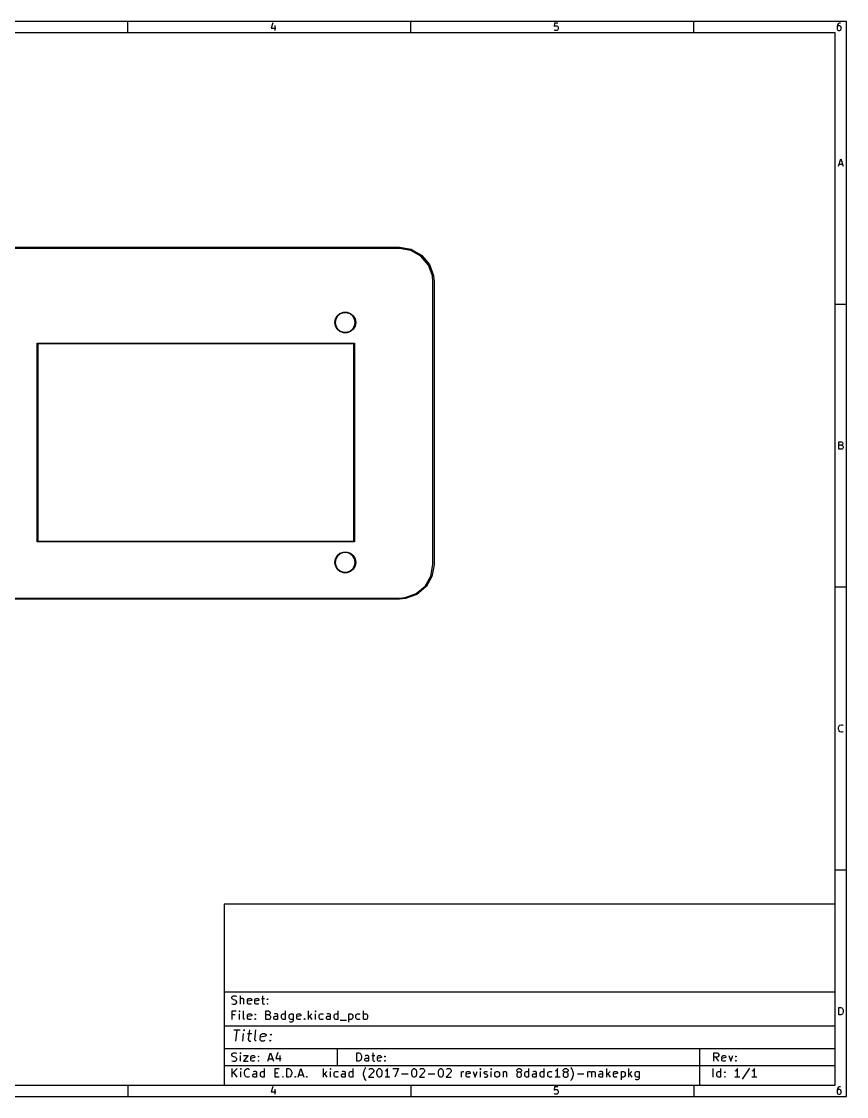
# Model space of a CAD drawing. Extents: x 10 to 287, y -200 to -10.
# Drawn here: x 141.2 to 287, y -200 to -10 of the extents above; entities that cross this region are included whole.
import ezdxf

# ---------------------------------------------------------------- set-up
doc = ezdxf.new("R2010")
doc.units = 0
doc.header["$MEASUREMENT"] = 0
doc.layers.add('BLACK', color=7, linetype='CONTINUOUS')

msp = doc.modelspace()

# ---------------------------------------------------------------- linework, layer by layer
at = {"layer": 'Black'}
for p, q in [((287.002, -10), (10, -10)), ((160, -12), (160, -10)), ((185.632, -10.2262), (185.323, -11.1548)), ((185.323, -11.1548), (186.127, -11.1548)), ((185.942, -10.7214), (185.942, -11.5881)), ((210, -12), (210, -10)), ((235.385, -10.2881), (235.323, -10.9071)), ((235.323, -10.9071), (235.385, -10.8452)), ((236.004, -10.2881), (235.385, -10.2881)), ((235.385, -10.8452), (235.508, -10.7833)), ((235.508, -10.7833), (235.818, -10.7833)), ((235.818, -10.7833), (235.942, -10.8452)), ((235.942, -10.8452), (236.004, -10.9071)), ((236.004, -10.9071), (236.065, -11.031)), ((236.065, -11.3405), (236.004, -11.4643)), ((236.065, -11.031), (236.065, -11.3405)), ((260, -12), (260, -10)), ((285.385, -10.5976), (285.323, -10.8452)), ((285.323, -10.8452), (285.323, -11.3405)), ((285.385, -10.9071), (285.323, -11.031)), ((285.323, -11.3405), (285.385, -11.4643)), ((285.508, -10.4119), (285.385, -10.5976)), ((285.446, -10.8452), (285.385, -10.9071)), ((285.57, -10.7833), (285.446, -10.8452)), ((285.57, -10.35), (285.508, -10.4119)), ((285.694, -10.2881), (285.57, -10.35)), ((285.818, -10.7833), (285.57, -10.7833)), ((285.942, -10.2881), (285.694, -10.2881)), ((285.942, -10.8452), (285.818, -10.7833)), ((286.004, -10.9071), (285.942, -10.8452)), ((286.065, -11.031), (286.004, -10.9071)), ((286.004, -11.4643), (286.065, -11.3405)), ((286.065, -11.3405), (286.065, -11.031)), ((287.002, -200.007), (287.002, -10)), ((285.002, -12), (12, -12)), ((235.385, -11.5262), (235.323, -11.4643)), ((235.508, -11.5881), (235.385, -11.5262)), ((235.818, -11.5881), (235.508, -11.5881)), ((235.942, -11.5262), (235.818, -11.5881)), ((236.004, -11.4643), (235.942, -11.5262)), ((285.002, -198.007), (285.002, -12)), ((285.385, -11.4643), (285.446, -11.5262)), ((285.446, -11.5262), (285.57, -11.5881)), ((285.57, -11.5881), (285.818, -11.5881)), ((285.818, -11.5881), (285.942, -11.5262)), ((285.942, -11.5262), (286.004, -11.4643)), ((285.569, -35.5881), (286.002, -34.2881)), ((285.693, -35.2167), (286.312, -35.2167)), ((286.002, -34.2881), (286.436, -35.5881)), ((106, -49.9), (208, -49.9)), ((207.991, -50.1), (106.004, -50.1)), ((210.017, -50.4573), (207.991, -50.1)), ((208, -49.9), (208.009, -49.9015)), ((208.009, -49.9015), (208.017, -49.9015)), ((208.017, -49.9015), (210.069, -50.2634)), ((211.791, -51.4815), (210.017, -50.4573)), ((210.069, -50.2634), (210.102, -50.2752)), ((210.102, -50.2752), (211.907, -51.3171)), ((213.108, -53.0508), (211.791, -51.4815)), ((211.907, -51.3171), (211.933, -51.3395)), ((211.933, -51.3395), (213.273, -52.9357)), ((213.81, -54.9799), (213.108, -53.0508)), ((213.273, -52.9357), (213.29, -52.9658)), ((213.29, -52.9658), (214.003, -54.9239)), ((213.9, -56.0044), (213.81, -54.9799)), ((214.003, -54.9239), (214.005, -54.9368)), ((214.005, -54.9368), (214.008, -54.9494)), ((214.008, -54.9494), (214.1, -55.9913)), ((213.9, -105.991), (213.9, -56.0044)), ((214.1, -55.9913), (214.099, -55.9957)), ((214.099, -55.9957), (214.1, -56)), ((214.1, -56), (214.1, -106)), ((287.002, -60), (285.002, -60)), ((196.55, -63.2), (196.662, -62.5673)), ((196.756, -62.6015), (196.65, -63.2)), ((196.662, -62.5673), (196.983, -62.0108)), ((197.059, -62.0751), (196.756, -62.6015)), ((196.983, -62.0108), (197.475, -61.5979)), ((197.525, -61.6845), (197.059, -62.0751)), ((197.475, -61.5979), (198.079, -61.3781)), ((198.096, -61.4766), (197.525, -61.6845)), ((198.079, -61.3781), (198.721, -61.3781)), ((198.704, -61.4766), (198.096, -61.4766)), ((199.275, -61.6845), (198.704, -61.4766)), ((198.721, -61.3781), (199.325, -61.5979)), ((199.741, -62.0751), (199.275, -61.6845)), ((199.325, -61.5979), (199.817, -62.0108)), ((200.044, -62.6015), (199.741, -62.0751)), ((199.817, -62.0108), (200.138, -62.5673)), ((200.15, -63.2), (200.044, -62.6015)), ((200.138, -62.5673), (200.25, -63.2)), ((196.662, -63.8327), (196.55, -63.2)), ((196.65, -63.2), (196.756, -63.7985)), ((196.983, -64.3892), (196.662, -63.8327)), ((196.756, -63.7985), (197.059, -64.3249)), ((197.475, -64.8021), (196.983, -64.3892)), ((197.059, -64.3249), (197.525, -64.7155)), ((199.275, -64.7155), (199.741, -64.3249)), ((199.817, -64.3892), (199.325, -64.8021)), ((199.741, -64.3249), (200.044, -63.7985)), ((200.138, -63.8327), (199.817, -64.3892)), ((200.044, -63.7985), (200.15, -63.2)), ((200.25, -63.2), (200.138, -63.8327)), ((198.079, -65.0219), (197.475, -64.8021)), ((197.525, -64.7155), (198.096, -64.9234)), ((198.721, -65.0219), (198.079, -65.0219)), ((198.096, -64.9234), (198.704, -64.9234)), ((198.704, -64.9234), (199.275, -64.7155)), ((199.325, -64.8021), (198.721, -65.0219)), ((143.95, -66.9), (143.951, -66.8957)), ((143.95, -101.9), (143.95, -66.9)), ((143.951, -66.8913), (143.952, -66.8872)), ((143.951, -66.8957), (143.951, -66.8913)), ((143.952, -66.8872), (143.953, -66.8829)), ((143.953, -66.8829), (143.955, -66.8791)), ((143.955, -66.8791), (143.957, -66.875)), ((143.957, -66.875), (143.96, -66.8716)), ((143.96, -66.8716), (143.962, -66.8679)), ((143.962, -66.8679), (143.965, -66.865)), ((143.965, -66.865), (143.968, -66.8617)), ((143.968, -66.8617), (143.972, -66.8595)), ((143.972, -66.8595), (143.975, -66.8567)), ((143.975, -66.8567), (143.979, -66.8552)), ((143.979, -66.8552), (143.983, -66.853)), ((143.983, -66.853), (143.987, -66.8523)), ((143.987, -66.8523), (143.991, -66.8508)), ((143.991, -66.8508), (143.996, -66.8508)), ((143.996, -66.8508), (144, -66.85)), ((144, -66.85), (200, -66.85)), ((144.05, -66.95), (144.05, -101.85)), ((199.95, -66.95), (144.05, -66.95)), ((199.95, -101.85), (199.95, -66.95)), ((200, -66.85), (200.004, -66.8508)), ((200.004, -66.8508), (200.009, -66.8508)), ((200.009, -66.8508), (200.013, -66.8523)), ((200.013, -66.8523), (200.017, -66.853)), ((200.017, -66.853), (200.021, -66.8552)), ((200.021, -66.8552), (200.025, -66.8567)), ((200.025, -66.8567), (200.028, -66.8595)), ((200.028, -66.8595), (200.032, -66.8617)), ((200.032, -66.8617), (200.035, -66.865)), ((200.035, -66.865), (200.038, -66.8679)), ((200.038, -66.8679), (200.04, -66.8716)), ((200.04, -66.8716), (200.043, -66.875)), ((200.043, -66.875), (200.045, -66.8791)), ((200.045, -66.8791), (200.047, -66.8829)), ((200.047, -66.8829), (200.048, -66.8872)), ((200.048, -66.8872), (200.049, -66.8913)), ((200.049, -66.8913), (200.049, -66.8957)), ((200.049, -66.8957), (200.05, -66.9)), ((200.05, -66.9), (200.05, -101.9)), ((285.662, -85.5881), (285.662, -84.2881)), ((285.662, -84.2881), (286.095, -84.2881)), ((286.095, -84.9071), (285.662, -84.9071)), ((286.095, -84.2881), (286.219, -84.35)), ((286.219, -84.8452), (286.095, -84.9071)), ((286.095, -84.9071), (286.281, -84.969)), ((286.219, -84.35), (286.281, -84.4119)), ((286.281, -84.7833), (286.219, -84.8452)), ((286.281, -84.4119), (286.343, -84.5357)), ((286.343, -84.6595), (286.281, -84.7833)), ((286.281, -84.969), (286.343, -85.031)), ((286.343, -85.4643), (286.281, -85.5262)), ((286.343, -84.5357), (286.343, -84.6595)), ((286.343, -85.031), (286.405, -85.1548)), ((286.405, -85.3405), (286.343, -85.4643)), ((286.405, -85.1548), (286.405, -85.3405)), ((286.157, -85.5881), (285.662, -85.5881)), ((286.281, -85.5262), (286.157, -85.5881)), ((143.951, -101.904), (143.95, -101.9)), ((143.951, -101.909), (143.951, -101.904)), ((143.952, -101.913), (143.951, -101.909)), ((143.953, -101.917), (143.952, -101.913)), ((143.955, -101.921), (143.953, -101.917)), ((143.957, -101.925), (143.955, -101.921)), ((143.96, -101.928), (143.957, -101.925)), ((143.962, -101.932), (143.96, -101.928)), ((143.965, -101.935), (143.962, -101.932)), ((143.968, -101.938), (143.965, -101.935)), ((143.972, -101.94), (143.968, -101.938)), ((143.975, -101.943), (143.972, -101.94)), ((143.979, -101.945), (143.975, -101.943)), ((143.983, -101.947), (143.979, -101.945)), ((143.987, -101.948), (143.983, -101.947)), ((143.991, -101.949), (143.987, -101.948)), ((143.996, -101.949), (143.991, -101.949)), ((144, -101.95), (143.996, -101.949)), ((200, -101.95), (144, -101.95)), ((144.05, -101.85), (199.95, -101.85)), ((200.004, -101.949), (200, -101.95)), ((200.009, -101.949), (200.004, -101.949)), ((200.013, -101.948), (200.009, -101.949)), ((200.017, -101.947), (200.013, -101.948)), ((200.021, -101.945), (200.017, -101.947)), ((200.025, -101.943), (200.021, -101.945)), ((200.028, -101.94), (200.025, -101.943)), ((200.032, -101.938), (200.028, -101.94)), ((200.035, -101.935), (200.032, -101.938)), ((200.038, -101.932), (200.035, -101.935)), ((200.04, -101.928), (200.038, -101.932)), ((200.043, -101.925), (200.04, -101.928)), ((200.045, -101.921), (200.043, -101.925)), ((200.047, -101.917), (200.045, -101.921)), ((200.048, -101.913), (200.047, -101.917)), ((200.049, -101.909), (200.048, -101.913)), ((200.05, -101.9), (200.049, -101.904)), ((200.049, -101.904), (200.049, -101.909)), ((196.662, -104.967), (196.983, -104.411)), ((197.059, -104.475), (196.756, -105.001)), ((196.983, -104.411), (197.475, -103.998)), ((197.525, -104.084), (197.059, -104.475)), ((197.475, -103.998), (198.079, -103.778)), ((198.096, -103.877), (197.525, -104.084)), ((198.079, -103.778), (198.721, -103.778)), ((198.704, -103.877), (198.096, -103.877)), ((199.275, -104.084), (198.704, -103.877)), ((198.721, -103.778), (199.325, -103.998)), ((199.741, -104.475), (199.275, -104.084)), ((199.325, -103.998), (199.817, -104.411)), ((200.044, -105.001), (199.741, -104.475)), ((199.817, -104.411), (200.138, -104.967)), ((196.55, -105.6), (196.662, -104.967)), ((196.662, -106.233), (196.55, -105.6)), ((196.756, -105.001), (196.65, -105.6)), ((196.65, -105.6), (196.756, -106.199)), ((196.983, -106.789), (196.662, -106.233)), ((196.756, -106.199), (197.059, -106.725)), ((199.741, -106.725), (200.044, -106.199)), ((200.138, -106.233), (199.817, -106.789)), ((200.15, -105.6), (200.044, -105.001)), ((200.044, -106.199), (200.15, -105.6)), ((200.138, -104.967), (200.25, -105.6)), ((200.25, -105.6), (200.138, -106.233)), ((213.543, -108.017), (213.9, -105.991)), ((214.098, -106.017), (213.737, -108.069)), ((214.1, -106), (214.098, -106.009)), ((214.098, -106.009), (214.098, -106.017)), ((197.475, -107.202), (196.983, -106.789)), ((197.059, -106.725), (197.525, -107.116)), ((198.079, -107.422), (197.475, -107.202)), ((197.525, -107.116), (198.096, -107.323)), ((198.721, -107.422), (198.079, -107.422)), ((198.096, -107.323), (198.704, -107.323)), ((198.704, -107.323), (199.275, -107.116)), ((199.325, -107.202), (198.721, -107.422)), ((199.275, -107.116), (199.741, -106.725)), ((199.817, -106.789), (199.325, -107.202)), ((212.518, -109.791), (213.543, -108.017)), ((213.725, -108.102), (212.683, -109.907)), ((213.737, -108.069), (213.725, -108.102)), ((210.949, -111.108), (212.518, -109.791)), ((212.661, -109.933), (211.064, -111.273)), ((212.683, -109.907), (212.661, -109.933)), ((287.002, -110), (285.002, -110)), ((208, -112.1), (117.9, -112.1)), ((118, -111.9), (207.996, -111.9)), ((207.996, -111.9), (209.02, -111.81)), ((208.004, -112.099), (208, -112.1)), ((208.009, -112.1), (208.004, -112.099)), ((209.051, -112.008), (208.009, -112.1)), ((209.02, -111.81), (210.949, -111.108)), ((209.063, -112.005), (209.051, -112.008)), ((209.076, -112.003), (209.063, -112.005)), ((211.034, -111.29), (209.076, -112.003)), ((211.064, -111.273), (211.034, -111.29)), ((285.6, -134.845), (285.662, -134.598)), ((285.6, -135.031), (285.6, -134.845)), ((285.662, -134.598), (285.724, -134.474)), ((285.724, -134.474), (285.847, -134.35)), ((285.847, -134.35), (286.033, -134.288)), ((286.033, -134.288), (286.157, -134.288)), ((286.157, -134.288), (286.343, -134.35)), ((286.343, -134.35), (286.405, -134.412)), ((285.662, -135.279), (285.6, -135.031)), ((285.724, -135.402), (285.662, -135.279)), ((285.847, -135.526), (285.724, -135.402)), ((286.033, -135.588), (285.847, -135.526)), ((286.157, -135.588), (286.033, -135.588)), ((286.343, -135.526), (286.157, -135.588)), ((286.405, -135.464), (286.343, -135.526)), ((287.002, -160), (285.002, -160)), ((177.002, -166.007), (177.002, -198.007)), ((285.002, -166.007), (177.002, -166.007)), ((285.002, -198.007), (285.002, -166.007)), ((177.002, -181.507), (285.002, -181.507)), ((178.363, -182.471), (178.434, -182.329)), ((178.434, -182.329), (178.506, -182.257)), ((178.506, -182.257), (178.649, -182.186)), ((178.649, -182.186), (179.006, -182.186)), ((179.006, -182.186), (179.22, -182.257)), ((179.863, -183.686), (179.863, -182.186)), ((183.791, -182.186), (183.791, -183.471)), ((178.363, -182.614), (178.363, -182.471)), ((178.434, -182.757), (178.363, -182.614)), ((178.363, -183.614), (178.577, -183.686)), ((178.506, -182.829), (178.434, -182.757)), ((178.649, -182.9), (178.506, -182.829)), ((178.577, -183.686), (178.934, -183.686)), ((178.934, -182.971), (178.649, -182.9)), ((179.077, -183.043), (178.934, -182.971)), ((178.934, -183.686), (179.077, -183.614)), ((179.149, -183.114), (179.077, -183.043)), ((179.077, -183.614), (179.149, -183.543)), ((179.22, -183.257), (179.149, -183.114)), ((179.149, -183.543), (179.22, -183.4)), ((179.22, -183.4), (179.22, -183.257)), ((179.934, -182.757), (179.863, -182.829)), ((180.077, -182.686), (179.934, -182.757)), ((180.291, -182.686), (180.077, -182.686)), ((180.434, -182.757), (180.291, -182.686)), ((180.506, -182.9), (180.434, -182.757)), ((180.506, -183.686), (180.506, -182.9)), ((181.149, -182.9), (181.22, -182.757)), ((181.149, -183.471), (181.149, -182.9)), ((181.863, -183.043), (181.149, -183.186)), ((181.22, -183.614), (181.149, -183.471)), ((181.22, -182.757), (181.363, -182.686)), ((181.363, -183.686), (181.22, -183.614)), ((181.363, -182.686), (181.649, -182.686)), ((181.649, -183.686), (181.363, -183.686)), ((181.649, -182.686), (181.791, -182.757)), ((181.791, -183.614), (181.649, -183.686)), ((181.791, -182.757), (181.863, -182.9)), ((181.863, -182.9), (181.863, -183.043)), ((182.434, -182.9), (182.506, -182.757)), ((182.434, -183.471), (182.434, -182.9)), ((183.149, -183.043), (182.434, -183.186)), ((182.506, -183.614), (182.434, -183.471)), ((182.506, -182.757), (182.649, -182.686)), ((182.649, -183.686), (182.506, -183.614)), ((182.649, -182.686), (182.934, -182.686)), ((182.934, -183.686), (182.649, -183.686)), ((182.934, -182.686), (183.077, -182.757)), ((183.077, -183.614), (182.934, -183.686)), ((183.077, -182.757), (183.149, -182.9)), ((183.149, -182.9), (183.149, -183.043)), ((183.577, -182.686), (184.149, -182.686)), ((183.791, -183.471), (183.863, -183.614)), ((183.863, -183.614), (184.006, -183.686)), ((184.006, -183.686), (184.149, -183.686)), ((184.577, -182.829), (184.649, -182.757)), ((184.649, -182.9), (184.577, -182.829)), ((184.577, -183.614), (184.649, -183.543)), ((184.649, -183.686), (184.577, -183.614)), ((184.649, -182.757), (184.72, -182.829)), ((184.649, -182.757), (184.649, -182.9)), ((184.72, -182.829), (184.649, -182.9)), ((184.649, -183.543), (184.72, -183.614)), ((184.649, -183.543), (184.649, -183.686)), ((184.72, -183.614), (184.649, -183.686)), ((285.662, -185.588), (285.662, -184.288)), ((285.662, -184.288), (285.971, -184.288)), ((285.971, -184.288), (286.157, -184.35)), ((178.434, -186.386), (178.434, -184.886)), ((178.434, -184.886), (179.149, -184.886)), ((178.934, -185.6), (178.434, -185.6)), ((179.72, -184.886), (179.649, -184.957)), ((179.649, -184.957), (179.72, -185.029)), ((179.791, -184.957), (179.72, -184.886)), ((179.72, -184.886), (179.72, -185.029)), ((179.72, -185.029), (179.791, -184.957)), ((179.72, -186.386), (179.72, -185.386)), ((180.434, -186.171), (180.434, -184.886)), ((180.506, -186.314), (180.434, -186.171)), ((181.149, -185.6), (181.22, -185.457)), ((181.149, -186.171), (181.149, -185.6)), ((181.863, -185.743), (181.149, -185.886)), ((181.22, -186.314), (181.149, -186.171)), ((181.22, -185.457), (181.363, -185.386)), ((181.363, -185.386), (181.649, -185.386)), ((181.649, -185.386), (181.791, -185.457)), ((181.791, -185.457), (181.863, -185.6)), ((181.863, -185.6), (181.863, -185.743)), ((182.434, -185.529), (182.506, -185.457)), ((182.506, -185.6), (182.434, -185.529)), ((182.506, -185.457), (182.577, -185.529)), ((182.506, -185.457), (182.506, -185.6)), ((182.577, -185.529), (182.506, -185.6)), ((184.363, -186.386), (184.363, -184.886)), ((184.363, -184.886), (184.863, -184.886)), ((184.863, -185.6), (184.363, -185.6)), ((184.863, -184.886), (185.006, -184.957)), ((185.006, -185.529), (184.863, -185.6)), ((184.863, -185.6), (185.077, -185.671)), ((185.006, -184.957), (185.077, -185.029)), ((185.077, -185.457), (185.006, -185.529)), ((185.077, -185.029), (185.149, -185.171)), ((185.149, -185.314), (185.077, -185.457)), ((185.077, -185.671), (185.149, -185.743)), ((185.149, -185.171), (185.149, -185.314)), ((185.149, -185.743), (185.22, -185.886)), ((185.22, -186.1), (185.149, -186.243)), ((185.22, -185.886), (185.22, -186.1)), ((185.791, -186.029), (185.863, -185.886)), ((185.791, -186.171), (185.791, -186.029)), ((185.863, -186.314), (185.791, -186.171)), ((186.006, -185.386), (185.863, -185.457)), ((185.863, -185.886), (186.006, -185.814)), ((186.291, -185.386), (186.006, -185.386)), ((186.006, -185.814), (186.363, -185.814)), ((186.434, -185.457), (186.291, -185.386)), ((186.363, -185.814), (186.506, -185.743)), ((186.506, -185.6), (186.434, -185.457)), ((186.506, -186.386), (186.506, -185.6)), ((187.149, -185.671), (187.22, -185.529)), ((187.149, -186.1), (187.149, -185.671)), ((187.22, -186.243), (187.149, -186.1)), ((187.22, -185.529), (187.291, -185.457)), ((187.291, -185.457), (187.434, -185.386)), ((187.434, -185.386), (187.72, -185.386)), ((187.72, -185.386), (187.863, -185.457)), ((187.863, -186.386), (187.863, -184.886)), ((188.506, -185.671), (188.577, -185.529)), ((188.506, -186.1), (188.506, -185.671)), ((188.577, -186.243), (188.506, -186.1)), ((188.577, -185.529), (188.649, -185.457)), ((188.649, -185.457), (188.791, -185.386)), ((188.791, -185.386), (189.077, -185.386)), ((189.077, -185.386), (189.22, -185.457)), ((189.22, -185.386), (189.22, -186.6)), ((189.863, -185.6), (189.934, -185.457)), ((189.863, -186.171), (189.863, -185.6)), ((190.577, -185.743), (189.863, -185.886)), ((189.934, -186.314), (189.863, -186.171)), ((189.934, -185.457), (190.077, -185.386)), ((190.077, -185.386), (190.363, -185.386)), ((190.363, -185.386), (190.506, -185.457)), ((190.506, -185.457), (190.577, -185.6)), ((190.577, -185.6), (190.577, -185.743)), ((191.934, -186.386), (191.934, -184.886)), ((192.506, -185.386), (191.934, -185.957)), ((192.077, -185.814), (192.506, -186.386)), ((193.149, -184.886), (193.077, -184.957)), ((193.077, -184.957), (193.149, -185.029)), ((193.22, -184.957), (193.149, -184.886)), ((193.149, -184.886), (193.149, -185.029)), ((193.149, -185.029), (193.22, -184.957)), ((193.149, -186.386), (193.149, -185.386)), ((193.791, -185.671), (193.863, -185.529)), ((193.791, -186.1), (193.791, -185.671)), ((193.863, -186.243), (193.791, -186.1)), ((193.863, -185.529), (193.934, -185.457)), ((193.934, -185.457), (194.077, -185.386)), ((194.077, -185.386), (194.363, -185.386)), ((194.363, -185.386), (194.506, -185.457)), ((195.077, -186.029), (195.149, -185.886)), ((195.077, -186.171), (195.077, -186.029)), ((195.149, -186.314), (195.077, -186.171)), ((195.291, -185.386), (195.149, -185.457)), ((195.149, -185.886), (195.291, -185.814)), ((195.577, -185.386), (195.291, -185.386)), ((195.291, -185.814), (195.649, -185.814)), ((195.72, -185.457), (195.577, -185.386)), ((195.649, -185.814), (195.791, -185.743)), ((195.791, -185.6), (195.72, -185.457)), ((195.791, -186.386), (195.791, -185.6)), ((196.434, -185.671), (196.506, -185.529)), ((196.434, -186.1), (196.434, -185.671)), ((196.506, -186.243), (196.434, -186.1)), ((196.506, -185.529), (196.577, -185.457)), ((196.577, -185.457), (196.72, -185.386)), ((196.72, -185.386), (197.006, -185.386)), ((197.006, -185.386), (197.149, -185.457)), ((197.149, -186.386), (197.149, -184.886)), ((199.006, -185.386), (199.006, -186.886)), ((199.006, -185.457), (199.149, -185.386)), ((199.149, -185.386), (199.434, -185.386)), ((199.434, -185.386), (199.577, -185.457)), ((199.577, -185.457), (199.649, -185.529)), ((199.649, -185.529), (199.72, -185.671)), ((199.72, -186.1), (199.649, -186.243)), ((199.72, -185.671), (199.72, -186.1)), ((200.291, -185.671), (200.363, -185.529)), ((200.291, -186.1), (200.291, -185.671)), ((200.363, -186.243), (200.291, -186.1)), ((200.363, -185.529), (200.434, -185.457)), ((200.434, -185.457), (200.577, -185.386)), ((200.577, -185.386), (200.863, -185.386)), ((200.863, -185.386), (201.006, -185.457)), ((201.649, -186.386), (201.649, -184.886)), ((201.649, -185.457), (201.791, -185.386)), ((201.791, -185.386), (202.077, -185.386)), ((202.077, -185.386), (202.22, -185.457)), ((202.22, -185.457), (202.291, -185.529)), ((202.291, -185.529), (202.363, -185.671)), ((202.363, -186.1), (202.291, -186.243)), ((202.363, -185.671), (202.363, -186.1)), ((285.971, -185.588), (285.662, -185.588)), ((286.157, -185.526), (285.971, -185.588)), ((286.157, -184.35), (286.281, -184.474)), ((286.281, -185.402), (286.157, -185.526)), ((286.281, -184.474), (286.343, -184.598)), ((286.343, -185.279), (286.281, -185.402)), ((286.343, -184.598), (286.405, -184.845)), ((286.405, -185.031), (286.343, -185.279)), ((286.405, -184.845), (286.405, -185.031)), ((177.002, -187.507), (285.002, -187.507)), ((180.649, -186.386), (180.506, -186.314)), ((181.363, -186.386), (181.22, -186.314)), ((181.649, -186.386), (181.363, -186.386)), ((181.791, -186.314), (181.649, -186.386)), ((182.434, -186.314), (182.506, -186.243)), ((182.506, -186.386), (182.434, -186.314)), ((182.506, -186.243), (182.577, -186.314)), ((182.506, -186.243), (182.506, -186.386)), ((182.577, -186.314), (182.506, -186.386)), ((184.934, -186.386), (184.363, -186.386)), ((185.077, -186.314), (184.934, -186.386)), ((185.149, -186.243), (185.077, -186.314)), ((186.006, -186.386), (185.863, -186.314)), ((186.363, -186.386), (186.006, -186.386)), ((186.506, -186.314), (186.363, -186.386)), ((187.291, -186.314), (187.22, -186.243)), ((187.434, -186.386), (187.291, -186.314)), ((187.72, -186.386), (187.434, -186.386)), ((187.863, -186.314), (187.72, -186.386)), ((188.649, -186.314), (188.577, -186.243)), ((188.72, -186.886), (188.577, -186.814)), ((188.791, -186.386), (188.649, -186.314)), ((188.934, -186.886), (188.72, -186.886)), ((189.077, -186.386), (188.791, -186.386)), ((189.077, -186.814), (188.934, -186.886)), ((189.22, -186.314), (189.077, -186.386)), ((189.149, -186.743), (189.077, -186.814)), ((189.22, -186.6), (189.149, -186.743)), ((190.077, -186.386), (189.934, -186.314)), ((190.363, -186.386), (190.077, -186.386)), ((190.506, -186.314), (190.363, -186.386)), ((191.149, -186.314), (191.22, -186.243)), ((191.22, -186.386), (191.149, -186.314)), ((191.22, -186.243), (191.291, -186.314)), ((191.22, -186.243), (191.22, -186.386)), ((191.291, -186.314), (191.22, -186.386)), ((193.934, -186.314), (193.863, -186.243)), ((194.077, -186.386), (193.934, -186.314)), ((194.363, -186.386), (194.077, -186.386)), ((194.506, -186.314), (194.363, -186.386)), ((195.291, -186.386), (195.149, -186.314)), ((195.649, -186.386), (195.291, -186.386)), ((195.791, -186.314), (195.649, -186.386)), ((196.577, -186.314), (196.506, -186.243)), ((196.72, -186.386), (196.577, -186.314)), ((197.006, -186.386), (196.72, -186.386)), ((197.149, -186.314), (197.006, -186.386)), ((197.506, -186.529), (198.649, -186.529)), ((199.149, -186.386), (199.006, -186.314)), ((199.434, -186.386), (199.149, -186.386)), ((199.577, -186.314), (199.434, -186.386)), ((199.649, -186.243), (199.577, -186.314)), ((200.434, -186.314), (200.363, -186.243)), ((200.577, -186.386), (200.434, -186.314)), ((200.863, -186.386), (200.577, -186.386)), ((201.006, -186.314), (200.863, -186.386)), ((201.791, -186.386), (201.649, -186.314)), ((202.077, -186.386), (201.791, -186.386)), ((202.22, -186.314), (202.077, -186.386)), ((202.291, -186.243), (202.22, -186.314)), ((178.715, -188.212), (179.857, -188.212)), ((179.036, -190.212), (179.286, -188.212)), ((180.274, -190.212), (180.441, -188.879)), ((180.524, -188.212), (180.417, -188.307)), ((180.417, -188.307), (180.5, -188.402)), ((180.524, -188.212), (180.5, -188.402)), ((180.5, -188.402), (180.607, -188.307)), ((180.607, -188.307), (180.524, -188.212)), ((181.107, -188.879), (181.869, -188.879)), ((181.476, -188.212), (181.262, -189.926)), ((181.262, -189.926), (181.334, -190.117)), ((182.405, -189.926), (182.619, -188.212)), ((182.476, -190.117), (182.405, -189.926)), ((183.357, -189.926), (183.453, -189.164)), ((183.429, -190.117), (183.357, -189.926)), ((184.381, -189.355), (183.405, -189.545)), ((183.453, -189.164), (183.572, -188.974)), ((183.572, -188.974), (183.774, -188.879)), ((183.774, -188.879), (184.155, -188.879)), ((184.155, -188.879), (184.334, -188.974)), ((184.334, -188.974), (184.405, -189.164)), ((184.405, -189.164), (184.381, -189.355)), ((185.179, -189.069), (185.286, -188.974)), ((185.262, -189.164), (185.179, -189.069)), ((185.286, -188.974), (185.262, -189.164)), ((185.369, -189.069), (185.262, -189.164)), ((185.286, -188.974), (185.369, -189.069)), ((177.002, -191.507), (285.002, -191.507)), ((181.334, -190.117), (181.512, -190.212)), ((181.512, -190.212), (181.703, -190.212)), ((182.655, -190.212), (182.476, -190.117)), ((183.607, -190.212), (183.429, -190.117)), ((183.988, -190.212), (183.607, -190.212)), ((184.191, -190.117), (183.988, -190.212)), ((185.048, -190.117), (185.155, -190.021)), ((185.131, -190.212), (185.048, -190.117)), ((185.155, -190.021), (185.131, -190.212)), ((185.238, -190.117), (185.131, -190.212)), ((185.155, -190.021), (185.238, -190.117)), ((197.002, -191.507), (197.002, -194.507)), ((261.002, -191.507), (261.002, -198.007)), ((178.363, -192.571), (178.434, -192.429)), ((178.363, -192.714), (178.363, -192.571)), ((178.434, -192.857), (178.363, -192.714)), ((178.363, -193.714), (178.577, -193.786)), ((178.434, -192.429), (178.506, -192.357)), ((178.506, -192.929), (178.434, -192.857)), ((178.506, -192.357), (178.649, -192.286)), ((178.649, -193), (178.506, -192.929)), ((178.577, -193.786), (178.934, -193.786)), ((178.649, -192.286), (179.006, -192.286)), ((178.934, -193.071), (178.649, -193)), ((179.077, -193.143), (178.934, -193.071)), ((178.934, -193.786), (179.077, -193.714)), ((179.006, -192.286), (179.22, -192.357)), ((179.149, -193.214), (179.077, -193.143)), ((179.077, -193.714), (179.149, -193.643)), ((179.22, -193.357), (179.149, -193.214)), ((179.149, -193.643), (179.22, -193.5)), ((179.22, -193.5), (179.22, -193.357)), ((179.863, -192.286), (179.791, -192.357)), ((179.791, -192.357), (179.863, -192.429)), ((179.934, -192.357), (179.863, -192.286)), ((179.863, -192.286), (179.863, -192.429)), ((179.863, -192.429), (179.934, -192.357)), ((179.863, -193.786), (179.863, -192.786)), ((180.434, -192.786), (181.22, -192.786)), ((181.22, -192.786), (180.434, -193.786)), ((180.434, -193.786), (181.22, -193.786)), ((181.72, -193), (181.791, -192.857)), ((181.72, -193.571), (181.72, -193)), ((182.434, -193.143), (181.72, -193.286)), ((181.791, -193.714), (181.72, -193.571)), ((181.791, -192.857), (181.934, -192.786)), ((181.934, -193.786), (181.791, -193.714)), ((181.934, -192.786), (182.22, -192.786)), ((182.22, -193.786), (181.934, -193.786)), ((182.22, -192.786), (182.363, -192.857)), ((182.363, -193.714), (182.22, -193.786)), ((182.363, -192.857), (182.434, -193)), ((182.434, -193), (182.434, -193.143)), ((183.006, -192.929), (183.077, -192.857)), ((183.077, -193), (183.006, -192.929)), ((183.006, -193.714), (183.077, -193.643)), ((183.077, -193.786), (183.006, -193.714)), ((183.077, -192.857), (183.149, -192.929)), ((183.077, -192.857), (183.077, -193)), ((183.149, -192.929), (183.077, -193)), ((183.077, -193.643), (183.149, -193.714)), ((183.077, -193.643), (183.077, -193.786)), ((183.149, -193.714), (183.077, -193.786)), ((184.72, -193.786), (185.22, -192.286)), ((184.863, -193.357), (185.577, -193.357)), ((185.22, -192.286), (185.72, -193.786)), ((186.506, -192.214), (186.149, -193.286)), ((186.149, -193.286), (187.077, -193.286)), ((186.863, -192.786), (186.863, -193.786)), ((200.434, -193.786), (200.434, -192.286)), ((200.434, -192.286), (200.791, -192.286)), ((200.791, -193.786), (200.434, -193.786)), ((200.791, -192.286), (201.006, -192.357)), ((201.006, -193.714), (200.791, -193.786)), ((201.006, -192.357), (201.149, -192.5)), ((201.149, -193.571), (201.006, -193.714)), ((201.149, -192.5), (201.22, -192.643)), ((201.22, -193.429), (201.149, -193.571)), ((201.22, -192.643), (201.291, -192.929)), ((201.291, -193.143), (201.22, -193.429)), ((201.291, -192.929), (201.291, -193.143)), ((201.863, -193.429), (201.934, -193.286)), ((201.863, -193.571), (201.863, -193.429)), ((201.934, -193.714), (201.863, -193.571)), ((202.077, -192.786), (201.934, -192.857)), ((201.934, -193.286), (202.077, -193.214)), ((202.077, -193.786), (201.934, -193.714)), ((202.363, -192.786), (202.077, -192.786)), ((202.077, -193.214), (202.434, -193.214)), ((202.434, -193.786), (202.077, -193.786)), ((202.506, -192.857), (202.363, -192.786)), ((202.434, -193.214), (202.577, -193.143)), ((202.577, -193.714), (202.434, -193.786)), ((202.577, -193), (202.506, -192.857)), ((202.577, -193.786), (202.577, -193)), ((203.077, -192.786), (203.649, -192.786)), ((203.291, -192.286), (203.291, -193.571)), ((203.291, -193.571), (203.363, -193.714)), ((203.363, -193.714), (203.506, -193.786)), ((203.506, -193.786), (203.649, -193.786)), ((204.077, -193), (204.149, -192.857)), ((204.077, -193.571), (204.077, -193)), ((204.791, -193.143), (204.077, -193.286)), ((204.149, -193.714), (204.077, -193.571)), ((204.149, -192.857), (204.291, -192.786)), ((204.291, -193.786), (204.149, -193.714)), ((204.291, -192.786), (204.577, -192.786)), ((204.577, -193.786), (204.291, -193.786)), ((204.577, -192.786), (204.72, -192.857)), ((204.72, -193.714), (204.577, -193.786)), ((204.72, -192.857), (204.791, -193)), ((204.791, -193), (204.791, -193.143)), ((205.363, -192.929), (205.434, -192.857)), ((205.434, -193), (205.363, -192.929)), ((205.363, -193.714), (205.434, -193.643)), ((205.434, -193.786), (205.363, -193.714)), ((205.434, -192.857), (205.506, -192.929)), ((205.434, -192.857), (205.434, -193)), ((205.506, -192.929), (205.434, -193)), ((205.434, -193.643), (205.506, -193.714)), ((205.434, -193.643), (205.434, -193.786)), ((205.506, -193.714), (205.434, -193.786)), ((263.554, -193.786), (263.554, -192.286)), ((263.554, -192.286), (264.126, -192.286)), ((264.126, -193.071), (263.554, -193.071)), ((264.411, -193.786), (263.911, -193.071)), ((264.126, -192.286), (264.269, -192.357)), ((264.269, -193), (264.126, -193.071)), ((264.269, -192.357), (264.34, -192.429)), ((264.34, -192.929), (264.269, -193)), ((264.34, -192.429), (264.411, -192.571)), ((264.411, -192.786), (264.34, -192.929)), ((264.411, -192.571), (264.411, -192.786)), ((264.983, -193), (265.054, -192.857)), ((264.983, -193.571), (264.983, -193)), ((265.697, -193.143), (264.983, -193.286)), ((265.054, -193.714), (264.983, -193.571)), ((265.054, -192.857), (265.197, -192.786)), ((265.197, -193.786), (265.054, -193.714)), ((265.197, -192.786), (265.483, -192.786)), ((265.483, -193.786), (265.197, -193.786)), ((265.483, -192.786), (265.626, -192.857)), ((265.626, -193.714), (265.483, -193.786)), ((265.626, -192.857), (265.697, -193)), ((265.697, -193), (265.697, -193.143)), ((266.197, -192.786), (266.554, -193.786)), ((266.554, -193.786), (266.911, -192.786)), ((267.411, -192.929), (267.483, -192.857)), ((267.483, -193), (267.411, -192.929)), ((267.411, -193.714), (267.483, -193.643)), ((267.483, -193.786), (267.411, -193.714)), ((267.483, -192.857), (267.554, -192.929)), ((267.483, -192.857), (267.483, -193)), ((267.554, -192.929), (267.483, -193)), ((267.483, -193.643), (267.554, -193.714)), ((267.483, -193.643), (267.483, -193.786)), ((267.554, -193.714), (267.483, -193.786)), ((177.002, -194.507), (285.002, -194.507)), ((178.434, -196.586), (178.434, -195.086)), ((179.291, -195.086), (178.434, -195.943)), ((179.934, -195.086), (179.863, -195.157)), ((179.863, -195.157), (179.934, -195.229)), ((180.006, -195.157), (179.934, -195.086)), ((179.934, -195.086), (179.934, -195.229)), ((179.934, -195.229), (180.006, -195.157)), ((179.934, -196.586), (179.934, -195.586)), ((180.577, -195.729), (180.649, -195.443)), ((180.649, -195.443), (180.72, -195.3)), ((180.72, -195.3), (180.863, -195.157)), ((180.863, -195.157), (181.077, -195.086)), ((181.077, -195.086), (181.22, -195.086)), ((181.22, -195.086), (181.434, -195.157)), ((181.434, -195.157), (181.506, -195.229)), ((182.291, -195.586), (182.149, -195.657)), ((182.577, -195.586), (182.291, -195.586)), ((182.72, -195.657), (182.577, -195.586)), ((182.791, -195.8), (182.72, -195.657)), ((183.506, -195.729), (183.577, -195.657)), ((183.577, -195.657), (183.72, -195.586)), ((183.72, -195.586), (184.006, -195.586)), ((184.006, -195.586), (184.149, -195.657)), ((184.149, -196.586), (184.149, -195.086)), ((186.006, -196.586), (186.006, -195.086)), ((186.006, -195.086), (186.72, -195.086)), ((188.077, -196.586), (188.077, -195.086)), ((188.077, -195.086), (188.434, -195.086)), ((188.434, -195.086), (188.649, -195.157)), ((188.649, -195.157), (188.791, -195.3)), ((188.791, -195.3), (188.863, -195.443)), ((188.863, -195.443), (188.934, -195.729)), ((190.077, -196.586), (190.577, -195.086)), ((190.577, -195.086), (191.077, -196.586)), ((194.577, -196.586), (194.577, -195.086)), ((195.149, -195.586), (194.577, -196.157)), ((195.791, -195.086), (195.72, -195.157)), ((195.72, -195.157), (195.791, -195.229)), ((195.863, -195.157), (195.791, -195.086)), ((195.791, -195.086), (195.791, -195.229)), ((195.791, -195.229), (195.863, -195.157)), ((195.791, -196.586), (195.791, -195.586)), ((196.506, -195.729), (196.577, -195.657)), ((196.577, -195.657), (196.72, -195.586)), ((196.72, -195.586), (197.006, -195.586)), ((197.006, -195.586), (197.149, -195.657)), ((197.934, -195.586), (197.791, -195.657)), ((198.22, -195.586), (197.934, -195.586)), ((198.363, -195.657), (198.22, -195.586)), ((198.434, -195.8), (198.363, -195.657)), ((199.149, -195.729), (199.22, -195.657)), ((199.22, -195.657), (199.363, -195.586)), ((199.363, -195.586), (199.649, -195.586)), ((199.649, -195.586), (199.791, -195.657)), ((199.791, -196.586), (199.791, -195.086)), ((201.649, -195.871), (201.72, -195.514)), ((201.72, -195.514), (201.791, -195.3)), ((201.791, -195.3), (201.863, -195.157)), ((201.863, -195.157), (202.006, -194.943)), ((202.006, -194.943), (202.077, -194.871)), ((202.577, -195.229), (202.649, -195.157)), ((202.649, -195.157), (202.791, -195.086)), ((202.791, -195.086), (203.149, -195.086)), ((203.149, -195.086), (203.291, -195.157)), ((203.291, -195.157), (203.363, -195.229)), ((203.363, -195.229), (203.434, -195.371)), ((203.434, -195.514), (203.363, -195.729)), ((203.434, -195.371), (203.434, -195.514)), ((204.006, -195.657), (204.077, -195.371)), ((204.006, -196.014), (204.006, -195.657)), ((204.077, -195.371), (204.149, -195.229)), ((204.149, -195.229), (204.22, -195.157)), ((204.22, -195.157), (204.363, -195.086)), ((204.363, -195.086), (204.506, -195.086)), ((204.506, -195.086), (204.649, -195.157)), ((204.649, -195.157), (204.72, -195.229)), ((204.72, -195.229), (204.791, -195.371)), ((204.791, -195.371), (204.863, -195.657)), ((204.863, -195.657), (204.863, -196.014)), ((205.577, -195.443), (205.434, -195.514)), ((205.72, -195.3), (205.577, -195.443)), ((205.863, -195.086), (205.72, -195.3)), ((205.863, -196.586), (205.863, -195.086)), ((206.791, -195.086), (207.791, -195.086)), ((207.791, -195.086), (207.149, -196.586)), ((210.149, -195.657), (210.22, -195.371)), ((210.149, -196.014), (210.149, -195.657)), ((210.22, -195.371), (210.291, -195.229)), ((210.291, -195.229), (210.363, -195.157)), ((210.363, -195.157), (210.506, -195.086)), ((210.506, -195.086), (210.649, -195.086)), ((210.649, -195.086), (210.791, -195.157)), ((210.791, -195.157), (210.863, -195.229)), ((210.863, -195.229), (210.934, -195.371)), ((210.934, -195.371), (211.006, -195.657)), ((211.006, -195.657), (211.006, -196.014)), ((211.577, -195.229), (211.649, -195.157)), ((211.649, -195.157), (211.791, -195.086)), ((211.791, -195.086), (212.149, -195.086)), ((212.149, -195.086), (212.291, -195.157)), ((212.291, -195.157), (212.363, -195.229)), ((212.363, -195.229), (212.434, -195.371)), ((212.434, -195.514), (212.363, -195.729)), ((212.434, -195.371), (212.434, -195.514)), ((214.863, -195.657), (214.934, -195.371)), ((214.863, -196.014), (214.863, -195.657)), ((214.934, -195.371), (215.006, -195.229)), ((215.006, -195.229), (215.077, -195.157)), ((215.077, -195.157), (215.22, -195.086)), ((215.22, -195.086), (215.363, -195.086)), ((215.363, -195.086), (215.506, -195.157)), ((215.506, -195.157), (215.577, -195.229)), ((215.577, -195.229), (215.649, -195.371)), ((215.649, -195.371), (215.72, -195.657)), ((215.72, -195.657), (215.72, -196.014)), ((216.291, -195.229), (216.363, -195.157)), ((216.363, -195.157), (216.506, -195.086)), ((216.506, -195.086), (216.863, -195.086)), ((216.863, -195.086), (217.006, -195.157)), ((217.006, -195.157), (217.077, -195.229)), ((217.077, -195.229), (217.149, -195.371)), ((217.149, -195.514), (217.077, -195.729)), ((217.149, -195.371), (217.149, -195.514)), ((218.934, -196.586), (218.934, -195.586)), ((219.006, -195.729), (219.077, -195.657)), ((219.077, -195.657), (219.22, -195.586)), ((219.22, -195.586), (219.363, -195.586)), ((219.791, -195.8), (219.863, -195.657)), ((219.863, -195.657), (220.006, -195.586)), ((220.006, -195.586), (220.291, -195.586)), ((220.291, -195.586), (220.434, -195.657)), ((220.434, -195.657), (220.506, -195.8)), ((221.006, -195.586), (221.363, -196.586)), ((221.363, -196.586), (221.72, -195.586)), ((222.291, -195.086), (222.22, -195.157)), ((222.22, -195.157), (222.291, -195.229)), ((222.363, -195.157), (222.291, -195.086)), ((222.291, -195.086), (222.291, -195.229)), ((222.291, -195.229), (222.363, -195.157)), ((222.291, -196.586), (222.291, -195.586)), ((222.934, -195.8), (223.006, -195.657)), ((223.006, -195.657), (223.149, -195.586)), ((223.149, -195.586), (223.363, -195.586)), ((223.363, -195.586), (223.506, -195.657)), ((224.22, -195.086), (224.149, -195.157)), ((224.149, -195.157), (224.22, -195.229)), ((224.291, -195.157), (224.22, -195.086)), ((224.22, -195.086), (224.22, -195.229)), ((224.22, -195.229), (224.291, -195.157)), ((224.22, -196.586), (224.22, -195.586)), ((224.934, -195.729), (225.006, -195.657)), ((225.006, -195.657), (225.149, -195.586)), ((225.149, -195.586), (225.363, -195.586)), ((225.363, -195.586), (225.506, -195.657)), ((225.506, -195.657), (225.577, -195.729)), ((226.291, -195.586), (226.291, -196.586)), ((226.291, -195.729), (226.363, -195.657)), ((226.363, -195.657), (226.506, -195.586)), ((226.506, -195.586), (226.72, -195.586)), ((226.72, -195.586), (226.863, -195.657)), ((226.863, -195.657), (226.934, -195.8)), ((228.72, -195.371), (228.791, -195.229)), ((228.72, -195.443), (228.72, -195.371)), ((228.791, -195.586), (228.72, -195.443)), ((228.791, -195.229), (228.863, -195.157)), ((228.863, -195.657), (228.791, -195.586)), ((228.863, -195.157), (229.006, -195.086)), ((229.006, -195.729), (228.863, -195.657)), ((229.006, -195.086), (229.291, -195.086)), ((229.291, -195.086), (229.434, -195.157)), ((229.434, -195.657), (229.291, -195.729)), ((229.434, -195.157), (229.506, -195.229)), ((229.506, -195.586), (229.434, -195.657)), ((229.506, -195.229), (229.577, -195.371)), ((229.577, -195.443), (229.506, -195.586)), ((229.577, -195.371), (229.577, -195.443)), ((230.22, -195.729), (230.291, -195.657)), ((230.291, -195.657), (230.434, -195.586)), ((230.434, -195.586), (230.72, -195.586)), ((230.72, -195.586), (230.863, -195.657)), ((230.863, -196.586), (230.863, -195.086)), ((231.72, -195.586), (231.577, -195.657)), ((232.006, -195.586), (231.72, -195.586)), ((232.149, -195.657), (232.006, -195.586)), ((232.22, -195.8), (232.149, -195.657)), ((232.934, -195.729), (233.006, -195.657)), ((233.006, -195.657), (233.149, -195.586)), ((233.149, -195.586), (233.434, -195.586)), ((233.434, -195.586), (233.577, -195.657)), ((233.577, -196.586), (233.577, -195.086)), ((234.291, -195.729), (234.363, -195.657)), ((234.363, -195.657), (234.506, -195.586)), ((234.506, -195.586), (234.791, -195.586)), ((234.791, -195.586), (234.934, -195.657)), ((235.649, -195.443), (235.506, -195.514)), ((235.791, -195.3), (235.649, -195.443)), ((235.934, -195.086), (235.791, -195.3)), ((235.934, -196.586), (235.934, -195.086)), ((236.934, -195.371), (237.006, -195.229)), ((236.934, -195.443), (236.934, -195.371)), ((237.006, -195.586), (236.934, -195.443)), ((237.006, -195.229), (237.077, -195.157)), ((237.077, -195.657), (237.006, -195.586)), ((237.077, -195.157), (237.22, -195.086)), ((237.22, -195.729), (237.077, -195.657)), ((237.22, -195.086), (237.506, -195.086)), ((237.506, -195.086), (237.649, -195.157)), ((237.649, -195.657), (237.506, -195.729)), ((237.649, -195.157), (237.72, -195.229)), ((237.72, -195.586), (237.649, -195.657)), ((237.72, -195.229), (237.791, -195.371)), ((237.791, -195.443), (237.72, -195.586)), ((237.791, -195.371), (237.791, -195.443)), ((238.363, -194.943), (238.291, -194.871)), ((238.506, -195.157), (238.363, -194.943)), ((238.577, -195.3), (238.506, -195.157)), ((238.649, -195.514), (238.577, -195.3)), ((238.72, -195.871), (238.649, -195.514)), ((241.291, -196.586), (241.291, -195.586)), ((241.291, -195.729), (241.363, -195.657)), ((241.363, -195.657), (241.506, -195.586)), ((241.506, -195.586), (241.72, -195.586)), ((241.72, -195.586), (241.863, -195.657)), ((241.863, -195.657), (241.934, -195.8)), ((241.934, -195.8), (242.006, -195.657)), ((242.006, -195.657), (242.149, -195.586)), ((242.149, -195.586), (242.363, -195.586)), ((242.363, -195.586), (242.506, -195.657)), ((242.506, -195.657), (242.577, -195.8)), ((243.434, -195.586), (243.291, -195.657)), ((243.72, -195.586), (243.434, -195.586)), ((243.863, -195.657), (243.72, -195.586)), ((243.934, -195.8), (243.863, -195.657)), ((244.649, -196.586), (244.649, -195.086)), ((245.22, -195.586), (244.649, -196.157)), ((245.791, -195.8), (245.863, -195.657)), ((245.863, -195.657), (246.006, -195.586)), ((246.006, -195.586), (246.291, -195.586)), ((246.291, -195.586), (246.434, -195.657)), ((246.434, -195.657), (246.506, -195.8)), ((247.149, -195.586), (247.149, -197.086)), ((247.149, -195.657), (247.291, -195.586)), ((247.291, -195.586), (247.577, -195.586)), ((247.577, -195.586), (247.72, -195.657)), ((247.72, -195.657), (247.791, -195.729)), ((248.506, -196.586), (248.506, -195.086)), ((249.077, -195.586), (248.506, -196.157)), ((249.72, -195.729), (249.791, -195.657)), ((249.791, -195.657), (249.934, -195.586)), ((249.934, -195.586), (250.22, -195.586)), ((250.22, -195.586), (250.363, -195.657)), ((250.363, -195.586), (250.363, -196.8)), ((263.434, -196.586), (263.434, -195.086)), ((264.149, -195.729), (264.22, -195.657)), ((264.22, -195.657), (264.363, -195.586)), ((264.363, -195.586), (264.649, -195.586)), ((264.649, -195.586), (264.791, -195.657)), ((264.791, -196.586), (264.791, -195.086)), ((265.434, -195.729), (265.506, -195.657)), ((265.506, -195.657), (265.577, -195.729)), ((265.506, -195.657), (265.506, -195.8)), ((267.434, -195.443), (267.291, -195.514)), ((267.577, -195.3), (267.434, -195.443)), ((267.72, -195.086), (267.577, -195.3)), ((267.72, -196.586), (267.72, -195.086)), ((269.863, -195.014), (268.577, -196.943)), ((270.434, -195.443), (270.291, -195.514)), ((270.577, -195.3), (270.434, -195.443)), ((270.72, -195.086), (270.577, -195.3)), ((270.72, -196.586), (270.72, -195.086)), ((179.291, -196.586), (178.649, -195.729)), ((180.577, -195.943), (180.577, -195.729)), ((180.649, -196.229), (180.577, -195.943)), ((180.72, -196.371), (180.649, -196.229)), ((180.863, -196.514), (180.72, -196.371)), ((181.077, -196.586), (180.863, -196.514)), ((181.22, -196.586), (181.077, -196.586)), ((181.434, -196.514), (181.22, -196.586)), ((181.506, -196.443), (181.434, -196.514)), ((182.077, -196.229), (182.149, -196.086)), ((182.077, -196.371), (182.077, -196.229)), ((182.149, -196.514), (182.077, -196.371)), ((182.149, -196.086), (182.291, -196.014)), ((182.291, -196.586), (182.149, -196.514)), ((182.291, -196.014), (182.649, -196.014)), ((182.649, -196.586), (182.291, -196.586)), ((182.649, -196.014), (182.791, -195.943)), ((182.791, -196.514), (182.649, -196.586)), ((182.791, -196.586), (182.791, -195.8)), ((183.434, -195.871), (183.506, -195.729)), ((183.434, -196.3), (183.434, -195.871)), ((183.506, -196.443), (183.434, -196.3)), ((183.577, -196.514), (183.506, -196.443)), ((183.72, -196.586), (183.577, -196.514)), ((184.006, -196.586), (183.72, -196.586)), ((184.149, -196.514), (184.006, -196.586)), ((186.006, -195.8), (186.506, -195.8)), ((186.72, -196.586), (186.006, -196.586)), ((187.291, -196.514), (187.363, -196.443)), ((187.363, -196.586), (187.291, -196.514)), ((187.363, -196.443), (187.434, -196.514)), ((187.363, -196.443), (187.363, -196.586)), ((187.434, -196.514), (187.363, -196.586)), ((188.434, -196.586), (188.077, -196.586)), ((188.649, -196.514), (188.434, -196.586)), ((188.791, -196.371), (188.649, -196.514)), ((188.863, -196.229), (188.791, -196.371)), ((188.934, -195.943), (188.863, -196.229)), ((188.934, -195.729), (188.934, -195.943)), ((189.506, -196.514), (189.577, -196.443)), ((189.577, -196.586), (189.506, -196.514)), ((189.577, -196.443), (189.649, -196.514)), ((189.577, -196.443), (189.577, -196.586)), ((189.649, -196.514), (189.577, -196.586)), ((190.22, -196.157), (190.934, -196.157)), ((191.506, -196.514), (191.577, -196.443)), ((191.577, -196.586), (191.506, -196.514)), ((191.577, -196.443), (191.649, -196.514)), ((191.577, -196.443), (191.577, -196.586)), ((191.649, -196.514), (191.577, -196.586)), ((194.72, -196.014), (195.149, -196.586)), ((196.434, -195.871), (196.506, -195.729)), ((196.434, -196.3), (196.434, -195.871)), ((196.506, -196.443), (196.434, -196.3)), ((196.577, -196.514), (196.506, -196.443)), ((196.72, -196.586), (196.577, -196.514)), ((197.006, -196.586), (196.72, -196.586)), ((197.149, -196.514), (197.006, -196.586)), ((197.72, -196.229), (197.791, -196.086)), ((197.72, -196.371), (197.72, -196.229)), ((197.791, -196.514), (197.72, -196.371)), ((197.791, -196.086), (197.934, -196.014)), ((197.934, -196.586), (197.791, -196.514)), ((197.934, -196.014), (198.291, -196.014)), ((198.291, -196.586), (197.934, -196.586)), ((198.291, -196.014), (198.434, -195.943)), ((198.434, -196.514), (198.291, -196.586)), ((198.434, -196.586), (198.434, -195.8)), ((199.077, -195.871), (199.149, -195.729)), ((199.077, -196.3), (199.077, -195.871)), ((199.149, -196.443), (199.077, -196.3)), ((199.22, -196.514), (199.149, -196.443)), ((199.363, -196.586), (199.22, -196.514)), ((199.649, -196.586), (199.363, -196.586)), ((199.791, -196.514), (199.649, -196.586)), ((201.649, -196.157), (201.649, -195.871)), ((201.72, -196.514), (201.649, -196.157)), ((201.791, -196.729), (201.72, -196.514)), ((201.863, -196.871), (201.791, -196.729)), ((202.006, -197.086), (201.863, -196.871)), ((202.077, -197.157), (202.006, -197.086)), ((203.363, -195.729), (202.506, -196.586)), ((202.506, -196.586), (203.434, -196.586)), ((204.077, -196.3), (204.006, -196.014)), ((204.149, -196.443), (204.077, -196.3)), ((204.22, -196.514), (204.149, -196.443)), ((204.363, -196.586), (204.22, -196.514)), ((204.506, -196.586), (204.363, -196.586)), ((204.649, -196.514), (204.506, -196.586)), ((204.72, -196.443), (204.649, -196.514)), ((204.791, -196.3), (204.72, -196.443)), ((204.863, -196.014), (204.791, -196.3)), ((206.291, -196.586), (205.434, -196.586)), ((208.363, -196.014), (209.506, -196.014)), ((210.22, -196.3), (210.149, -196.014)), ((210.291, -196.443), (210.22, -196.3)), ((210.363, -196.514), (210.291, -196.443)), ((210.506, -196.586), (210.363, -196.514)), ((210.649, -196.586), (210.506, -196.586)), ((210.791, -196.514), (210.649, -196.586)), ((210.863, -196.443), (210.791, -196.514)), ((210.934, -196.3), (210.863, -196.443)), ((211.006, -196.014), (210.934, -196.3)), ((212.363, -195.729), (211.506, -196.586)), ((211.506, -196.586), (212.434, -196.586)), ((213.077, -196.014), (214.22, -196.014)), ((214.934, -196.3), (214.863, -196.014)), ((215.006, -196.443), (214.934, -196.3)), ((215.077, -196.514), (215.006, -196.443)), ((215.22, -196.586), (215.077, -196.514)), ((215.363, -196.586), (215.22, -196.586)), ((215.506, -196.514), (215.363, -196.586)), ((215.577, -196.443), (215.506, -196.514)), ((215.649, -196.3), (215.577, -196.443)), ((215.72, -196.014), (215.649, -196.3)), ((217.077, -195.729), (216.22, -196.586)), ((216.22, -196.586), (217.149, -196.586)), ((218.934, -195.871), (219.006, -195.729)), ((219.791, -196.371), (219.791, -195.8)), ((220.506, -195.943), (219.791, -196.086)), ((219.863, -196.514), (219.791, -196.371)), ((220.006, -196.586), (219.863, -196.514)), ((220.291, -196.586), (220.006, -196.586)), ((220.434, -196.514), (220.291, -196.586)), ((220.506, -195.8), (220.506, -195.943)), ((222.934, -195.871), (222.934, -195.8)), ((223.006, -196.014), (222.934, -195.871)), ((222.934, -196.514), (223.077, -196.586)), ((223.149, -196.086), (223.006, -196.014)), ((223.077, -196.586), (223.363, -196.586)), ((223.363, -196.086), (223.149, -196.086)), ((223.506, -196.157), (223.363, -196.086)), ((223.363, -196.586), (223.506, -196.514)), ((223.577, -196.3), (223.506, -196.157)), ((223.506, -196.514), (223.577, -196.371)), ((223.577, -196.371), (223.577, -196.3)), ((224.863, -195.871), (224.934, -195.729)), ((224.863, -196.3), (224.863, -195.871)), ((224.934, -196.443), (224.863, -196.3)), ((225.006, -196.514), (224.934, -196.443)), ((225.149, -196.586), (225.006, -196.514)), ((225.363, -196.586), (225.149, -196.586)), ((225.506, -196.514), (225.363, -196.586)), ((225.577, -196.443), (225.506, -196.514)), ((225.577, -195.729), (225.649, -195.871)), ((225.649, -196.3), (225.577, -196.443)), ((225.649, -195.871), (225.649, -196.3)), ((226.934, -195.8), (226.934, -196.586)), ((228.791, -195.871), (228.72, -196.014)), ((228.72, -196.014), (228.72, -196.3)), ((228.72, -196.3), (228.791, -196.443)), ((228.863, -195.8), (228.791, -195.871)), ((228.791, -196.443), (228.863, -196.514)), ((229.006, -195.729), (228.863, -195.8)), ((228.863, -196.514), (229.006, -196.586)), ((229.291, -195.729), (229.006, -195.729)), ((229.006, -196.586), (229.291, -196.586)), ((229.434, -195.8), (229.291, -195.729)), ((229.291, -196.586), (229.434, -196.514)), ((229.506, -195.871), (229.434, -195.8)), ((229.434, -196.514), (229.506, -196.443)), ((229.577, -196.014), (229.506, -195.871)), ((229.506, -196.443), (229.577, -196.3)), ((229.577, -196.3), (229.577, -196.014)), ((230.149, -195.871), (230.22, -195.729)), ((230.149, -196.3), (230.149, -195.871)), ((230.22, -196.443), (230.149, -196.3)), ((230.291, -196.514), (230.22, -196.443)), ((230.434, -196.586), (230.291, -196.514)), ((230.72, -196.586), (230.434, -196.586)), ((230.863, -196.514), (230.72, -196.586)), ((231.506, -196.229), (231.577, -196.086)), ((231.506, -196.371), (231.506, -196.229)), ((231.577, -196.514), (231.506, -196.371)), ((231.577, -196.086), (231.72, -196.014)), ((231.72, -196.586), (231.577, -196.514)), ((231.72, -196.014), (232.077, -196.014)), ((232.077, -196.586), (231.72, -196.586)), ((232.077, -196.014), (232.22, -195.943)), ((232.22, -196.514), (232.077, -196.586)), ((232.22, -196.586), (232.22, -195.8)), ((232.863, -195.871), (232.934, -195.729)), ((232.863, -196.3), (232.863, -195.871)), ((232.934, -196.443), (232.863, -196.3)), ((233.006, -196.514), (232.934, -196.443)), ((233.149, -196.586), (233.006, -196.514)), ((233.434, -196.586), (233.149, -196.586)), ((233.577, -196.514), (233.434, -196.586)), ((234.22, -195.871), (234.291, -195.729)), ((234.22, -196.3), (234.22, -195.871)), ((234.291, -196.443), (234.22, -196.3)), ((234.363, -196.514), (234.291, -196.443)), ((234.506, -196.586), (234.363, -196.514)), ((234.791, -196.586), (234.506, -196.586)), ((234.934, -196.514), (234.791, -196.586)), ((236.363, -196.586), (235.506, -196.586)), ((237.006, -195.871), (236.934, -196.014)), ((236.934, -196.014), (236.934, -196.3)), ((236.934, -196.3), (237.006, -196.443)), ((237.077, -195.8), (237.006, -195.871)), ((237.006, -196.443), (237.077, -196.514)), ((237.22, -195.729), (237.077, -195.8)), ((237.077, -196.514), (237.22, -196.586)), ((237.506, -195.729), (237.22, -195.729)), ((237.22, -196.586), (237.506, -196.586)), ((237.649, -195.8), (237.506, -195.729)), ((237.506, -196.586), (237.649, -196.514)), ((237.72, -195.871), (237.649, -195.8)), ((237.649, -196.514), (237.72, -196.443)), ((237.791, -196.014), (237.72, -195.871)), ((237.72, -196.443), (237.791, -196.3)), ((237.791, -196.3), (237.791, -196.014)), ((238.291, -197.157), (238.363, -197.086)), ((238.363, -197.086), (238.506, -196.871)), ((238.506, -196.871), (238.577, -196.729)), ((238.577, -196.729), (238.649, -196.514)), ((238.649, -196.514), (238.72, -196.157)), ((238.72, -196.157), (238.72, -195.871)), ((239.434, -196.014), (240.577, -196.014)), ((241.934, -195.8), (241.934, -196.586)), ((242.577, -195.8), (242.577, -196.586)), ((243.22, -196.229), (243.291, -196.086)), ((243.22, -196.371), (243.22, -196.229)), ((243.291, -196.514), (243.22, -196.371)), ((243.291, -196.086), (243.434, -196.014)), ((243.434, -196.586), (243.291, -196.514)), ((243.434, -196.014), (243.791, -196.014)), ((243.791, -196.586), (243.434, -196.586)), ((243.791, -196.014), (243.934, -195.943)), ((243.934, -196.514), (243.791, -196.586)), ((243.934, -196.586), (243.934, -195.8)), ((244.791, -196.014), (245.22, -196.586)), ((245.791, -196.371), (245.791, -195.8)), ((246.506, -195.943), (245.791, -196.086)), ((245.863, -196.514), (245.791, -196.371)), ((246.006, -196.586), (245.863, -196.514)), ((246.291, -196.586), (246.006, -196.586)), ((246.434, -196.514), (246.291, -196.586)), ((246.506, -195.8), (246.506, -195.943)), ((247.291, -196.586), (247.149, -196.514)), ((247.577, -196.586), (247.291, -196.586)), ((247.72, -196.514), (247.577, -196.586)), ((247.791, -196.443), (247.72, -196.514)), ((247.791, -195.729), (247.863, -195.871)), ((247.863, -196.3), (247.791, -196.443)), ((247.863, -195.871), (247.863, -196.3)), ((248.649, -196.014), (249.077, -196.586)), ((249.649, -195.871), (249.72, -195.729)), ((249.649, -196.3), (249.649, -195.871)), ((249.72, -196.443), (249.649, -196.3)), ((249.791, -196.514), (249.72, -196.443)), ((249.863, -197.086), (249.72, -197.014)), ((249.934, -196.586), (249.791, -196.514)), ((250.077, -197.086), (249.863, -197.086)), ((250.22, -196.586), (249.934, -196.586)), ((250.22, -197.014), (250.077, -197.086)), ((250.363, -196.514), (250.22, -196.586)), ((250.291, -196.943), (250.22, -197.014)), ((250.363, -196.8), (250.291, -196.943)), ((264.077, -195.871), (264.149, -195.729)), ((264.077, -196.3), (264.077, -195.871)), ((264.149, -196.443), (264.077, -196.3)), ((264.22, -196.514), (264.149, -196.443)), ((264.363, -196.586), (264.22, -196.514)), ((264.649, -196.586), (264.363, -196.586)), ((264.791, -196.514), (264.649, -196.586)), ((265.506, -195.8), (265.434, -195.729)), ((265.434, -196.514), (265.506, -196.443)), ((265.506, -196.586), (265.434, -196.514)), ((265.577, -195.729), (265.506, -195.8)), ((265.506, -196.443), (265.577, -196.514)), ((265.506, -196.443), (265.506, -196.586)), ((265.577, -196.514), (265.506, -196.586)), ((268.149, -196.586), (267.291, -196.586)), ((271.149, -196.586), (270.291, -196.586)), ((12, -198.007), (285.002, -198.007)), ((160, -198.007), (160, -200.007)), ((177.002, -198.007), (285.002, -198.007)), ((185.632, -198.233), (185.323, -199.162)), ((185.323, -199.162), (186.127, -199.162)), ((185.942, -198.729), (185.942, -199.595)), ((210, -198.007), (210, -200.007)), ((235.385, -198.295), (235.323, -198.914)), ((235.323, -198.914), (235.385, -198.852)), ((235.385, -199.533), (235.323, -199.471)), ((236.004, -198.295), (235.385, -198.295)), ((235.385, -198.852), (235.508, -198.791)), ((235.508, -198.791), (235.818, -198.791)), ((235.818, -198.791), (235.942, -198.852)), ((235.942, -198.852), (236.004, -198.914)), ((236.004, -199.471), (235.942, -199.533)), ((236.004, -198.914), (236.065, -199.038)), ((236.065, -199.348), (236.004, -199.471)), ((236.065, -199.038), (236.065, -199.348)), ((260, -198.007), (260, -200.007)), ((285.385, -198.605), (285.323, -198.852)), ((285.323, -198.852), (285.323, -199.348)), ((285.385, -198.914), (285.323, -199.038)), ((285.323, -199.348), (285.385, -199.471)), ((285.508, -198.419), (285.385, -198.605)), ((285.446, -198.852), (285.385, -198.914)), ((285.385, -199.471), (285.446, -199.533)), ((285.57, -198.791), (285.446, -198.852)), ((285.57, -198.357), (285.508, -198.419)), ((285.694, -198.295), (285.57, -198.357)), ((285.818, -198.791), (285.57, -198.791)), ((285.942, -198.295), (285.694, -198.295)), ((285.942, -198.852), (285.818, -198.791)), ((286.004, -198.914), (285.942, -198.852)), ((285.942, -199.533), (286.004, -199.471)), ((286.065, -199.038), (286.004, -198.914)), ((286.004, -199.471), (286.065, -199.348)), ((286.065, -199.348), (286.065, -199.038)), ((10, -200.007), (287.002, -200.007)), ((235.508, -199.595), (235.385, -199.533)), ((235.818, -199.595), (235.508, -199.595)), ((235.942, -199.533), (235.818, -199.595)), ((285.446, -199.533), (285.57, -199.595)), ((285.57, -199.595), (285.818, -199.595)), ((285.818, -199.595), (285.942, -199.533))]:
    msp.add_line(p, q, dxfattribs=at)

doc.saveas('drawing.dxf')
